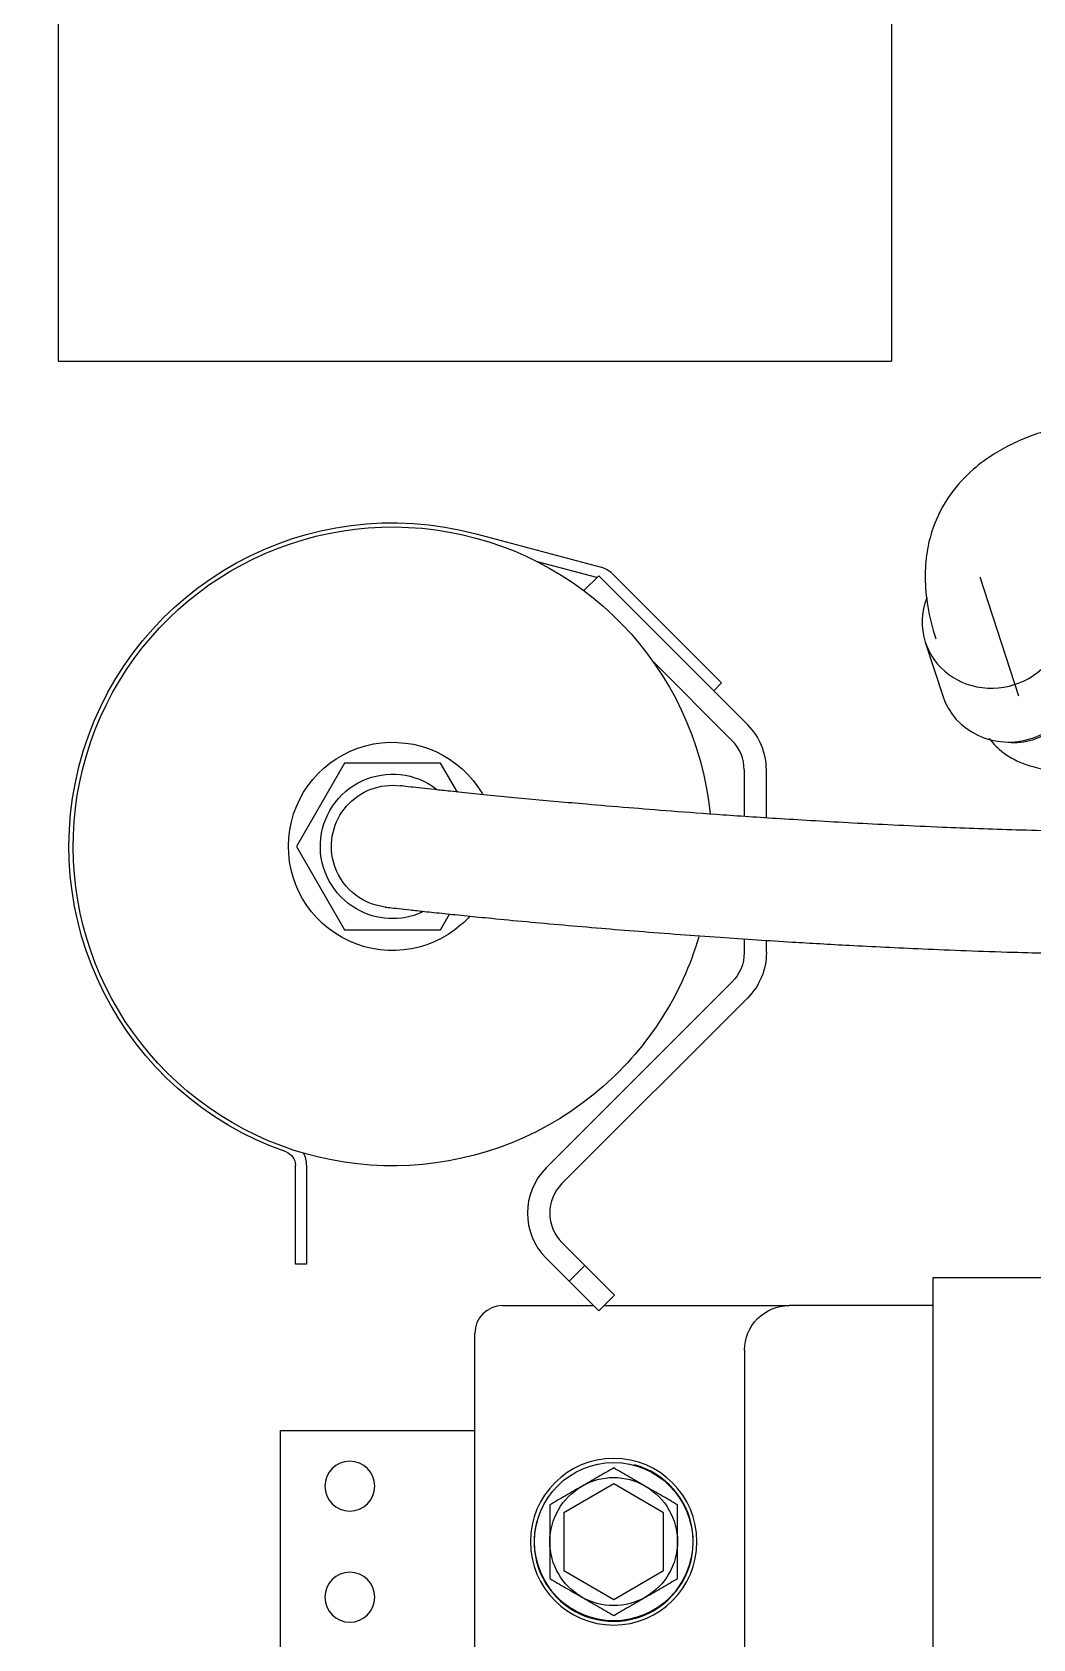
# Model space of a CAD drawing. Header units: millimetres. Extents: x 10462777 to 22643323, y 453826 to 1389191.
# Drawn here: x 11290573 to 11290934, y 586689 to 587268 of the extents above; entities that cross this region are included whole.
import ezdxf

# ---------------------------------------------------------------- set-up
doc = ezdxf.new("R2010")
doc.units = ezdxf.units.MM
doc.header["$LTSCALE"] = 200
doc.header["$MEASUREMENT"] = 0
doc.layers.add('2', color=2, linetype='CONTINUOUS')

msp = doc.modelspace()

# ---------------------------------------------------------------- linework, layer by layer
at = {"layer": '2', "color": 60, "linetype": 'Continuous'}
for p, q in [((11290582.86483, 587276.33356, 0), (11290582.86483, 587149.33175, 0)), ((11290882.86909, 587276.33356, 0), (11290882.86909, 587149.33175, 0)), ((11290582.86483, 587149.33175, 0), (11290882.86909, 587149.33175, 0)), ((11290777.48067, 587072.11949, 0), (11290772.12957, 587066.76838, 0)), ((11290831.13181, 587018.46835, 0), (11290777.48067, 587072.11949, 0)), ((11290895.06329, 587048.21469, 0), (11290901.36306, 587028.82599, 0)), ((11290825.47487, 587012.81142, 0), (11290796.97271, 587041.31358, 0)), ((11290685.91929, 587004.68395, 0), (11290668.59853, 586974.68352, 0)), ((11290720.5608, 587004.68395, 0), (11290685.91929, 587004.68395, 0)), ((11290726.57949, 586994.25927, 0), (11290720.5608, 587004.68395, 0)), ((11290829.86834, 587002.20466, 0), (11290829.86834, 586985.47311, 0)), ((11290837.86845, 586984.94093, 0), (11290837.86845, 587002.20466, 0)), ((11290668.59853, 586974.68352, 0), (11290685.91929, 586944.6831, 0)), ((11290720.5608, 586944.6831, 0), (11290723.80952, 586950.31005, 0)), ((11290685.91929, 586944.6831, 0), (11290720.5608, 586944.6831, 0)), ((11290829.86834, 586941.36348, 0), (11290829.86834, 586936.45373, 0)), ((11290837.86845, 586936.45373, 0), (11290837.86845, 586940.83952, 0)), ((11290825.47487, 586925.84698, 0), (11290758.5653, 586858.9374, 0)), ((11290831.13181, 586920.19004, 0), (11290764.22223, 586853.28047, 0)), ((11290764.22223, 586832.06696, 0), (11290772.53085, 586823.75834, 0)), ((11290758.5653, 586826.41003, 0), (11290766.87392, 586818.1014, 0)), ((11290766.87392, 586818.1014, 0), (11290772.53085, 586823.75834, 0)), ((11290772.53085, 586823.75834, 0), (11290783.13761, 586813.15159, 0)), ((11290777.48067, 586807.49465, 0), (11290766.87392, 586818.1014, 0)), ((11290783.13761, 586813.15159, 0), (11290777.48067, 586807.49465, 0)), ((11290782.86767, 586745.13312, 0), (11290764.86741, 586734.74067, 0)), ((11290800.86792, 586734.74067, 0), (11290782.86767, 586745.13312, 0)), ((11290764.86741, 586734.74067, 0), (11290764.86741, 586713.95576, 0)), ((11290800.86792, 586713.95576, 0), (11290800.86792, 586734.74067, 0)), ((11290764.86741, 586713.95576, 0), (11290782.86767, 586703.56331, 0)), ((11290782.86767, 586703.56331, 0), (11290800.86792, 586713.95576, 0))]:
    msp.add_line(p, q, dxfattribs=at)
at = {"layer": '2', "color": 111, "linetype": 'Continuous'}
for p, q in [((11290733.39289, 587087.21548, 0), (11290778.39452, 587075.15733, 0)), ((11290776.80304, 587071.4426, 0), (11290755.39351, 587077.17927, 0)), ((11290782.42917, 587072.82793, 0), (11290821.7367, 587033.52039, 0)), ((11290821.7367, 587033.52039, 0), (11290818.90824, 587030.69192, 0)), ((11290668.27982, 586824.22981, 0), (11290668.27982, 586859.94101, 0)), ((11290672.27988, 586859.92844, 0), (11290672.27988, 586824.22981, 0)), ((11290672.27988, 586824.22981, 0), (11290668.27982, 586824.22981, 0))]:
    msp.add_line(p, q, dxfattribs=at)
at = {"layer": '2', "color": 51, "linetype": 'Continuous'}
msp.add_line((11290928.71578, 587028.78193, 0), (11290914.78279, 587071.66327, 0), dxfattribs=at)
at = {"layer": '2', "color": 252, "linetype": 'Continuous'}
for p, q in [((11290897.8693, 586819.47207, 0), (11290967.8703, 586819.47207, 0)), ((11290897.8693, 586799.47178, 0), (11290897.8693, 586819.47207, 0)), ((11290742.8671, 586809.34942, 0), (11290775.62631, 586809.34942, 0)), ((11290779.34481, 586809.34942, 0), (11290846.02669, 586809.34942, 0)), ((11290897.86831, 586809.34942, 0), (11290846.02219, 586809.34942, 0)), ((11290732.86696, 586639.34701, 0), (11290732.86696, 586799.34928, 0)), ((11290897.8693, 586642.63481, 0), (11290897.8693, 586799.47178, 0)), ((11290829.98289, 586793.3492, 0), (11290829.98289, 586655.34724, 0)), ((11290662.86596, 586684.34765, 0), (11290662.86596, 586764.34879, 0)), ((11290662.86596, 586764.34879, 0), (11290732.86711, 586764.34879, 0))]:
    msp.add_line(p, q, dxfattribs=at)
at = {"layer": '2', "color": 252, "linetype": 'Continuous', "extrusion": (0, 0, -1)}
for centre, radius in [((-11290687.86632, 586744.3485, 0), 9.00013), ((-11290782.86767, 586724.34822, 0), 30.00043), ((-11290687.86632, 586704.34793, 0), 9.00013)]:
    msp.add_circle(centre, radius, dxfattribs=at)
at = {"layer": '2', "color": 252, "linetype": 'Continuous'}
msp.add_circle((11290782.86767, 586724.34822, 0), 28.5004, dxfattribs=at)
at = {"layer": '2', "color": 111, "linetype": 'Continuous', "extrusion": (0, 0, -1)}
for centre, radius, start, end in [((-11290703.24004, 586974.68352, 0), 116.50165, 289.20121217, 105.00000002), ((-11290663.27975, 586859.94101, 0), 5.00007, 109.20121217, 180)]:
    msp.add_arc(centre, radius, start, end, dxfattribs=at)
at = {"layer": '2', "color": 60, "linetype": 'Continuous', "extrusion": (0, 0, -1)}
for centre, radius, start, end in [((-11290703.24004, 586974.68352, 0), 115.00163, 228.71889888, 174.15077205), ((-11290703.24004, 586974.68352, 0), 37.50053, 228.71889888, 149.64826476), ((-11290703.24004, 586974.68352, 0), 26.00037, 300, 127.58250359), ((-11290703.24004, 586974.68352, 0), 26.00037, 245.88748586, 300), ((-11290703.24004, 586974.68352, 0), 37.50053, 222.41326911, 228.71889888), ((-11290703.24004, 586974.68352, 0), 115.00163, 196.43140183, 228.71889888), ((-11290814.86812, 586936.45373, 0), 15.00021, 180, 224.99999992), ((-11290814.86812, 586936.45373, 0), 23.00033, 180, 224.99999992)]:
    msp.add_arc(centre, radius, start, end, dxfattribs=at)
at = {"layer": '2', "color": 111, "linetype": 'Continuous'}
for centre, start, end in [((11290776.06512, 587066.46387, 0), 44.99999992, 74.99999998), ((11290663.27975, 586859.92844, 0), 0, 28.6343297)]:
    msp.add_arc(centre, 9.00013, start, end, dxfattribs=at)
at = {"layer": '2', "color": 60, "linetype": 'Continuous'}
for centre, radius, start, end in [((11290814.86812, 587002.20466, 0), 23.00033, 0, 44.99999992), ((11290814.86812, 587002.20466, 0), 15.00021, 0, 44.99999992), ((11290774.82898, 586842.67371, 0), 23.00033, 135.00000008, 224.99999992), ((11290774.82898, 586842.67371, 0), 15.00021, 135.00000008, 224.99999992)]:
    msp.add_arc(centre, radius, start, end, dxfattribs=at)
at = {"layer": '2', "color": 27, "linetype": 'Continuous', "extrusion": (0, 0, -1)}
for start, end in [(345.24533279, 97.21094813), (276.99719155, 345.24533279)]:
    msp.add_arc((-11290703.24004, 586974.68352, 0), 22.00031, start, end, dxfattribs=at)
at = {"layer": '2', "color": 252, "linetype": 'Continuous'}
for centre, radius, start, end in [((11290742.8671, 586799.34928, 0), 10.00014, 90, 180), ((11290782.86767, 586724.34822, 0), 28.67341, 164.99999994, 74.99999998), ((11290782.86767, 586724.34822, 0), 23.00033, 60, 120)]:
    msp.add_arc(centre, radius, start, end, dxfattribs=at)
at = {"layer": '2', "color": 252, "linetype": 'Continuous', "extrusion": (0, 0, -1)}
for start, end in [(0, 60), (120, 180), (300, 0), (180, 240), (240, 300)]:
    msp.add_arc((-11290782.86767, 586724.34822, 0), 23.00033, start, end, dxfattribs=at)
at = {"layer": '2', "color": 60, "linetype": 'Continuous'}
for centre, major_axis, start_param, end_param in [((11290919.79111, 587056.24925, 0), (-24.72782, -8.03456), 0, 3.562271298), ((11290919.79111, 587056.24925, 0), (-24.72782, -8.03456), 5.622567152, 6.283185307), ((11290926.09088, 587036.86055, 0), (-24.72782, -8.03456), 0, 3.141494679), ((11290928.1908, 587030.39765, 0), (-18.4032, -5.97956), 1.101422981, 2.040169923)]:
    msp.add_ellipse(centre, major_axis=major_axis, ratio=0.940508586, start_param=start_param, end_param=end_param, dxfattribs=at)
at = {"layer": '2', "color": 252, "linetype": 'Continuous', "extrusion": (0, 0, -1)}
msp.add_ellipse((11290846.02219, 586793.3492, 0), major_axis=(-16.0393, 0), ratio=0.99756405, start_param=0, end_param=1.570796327, dxfattribs=at)
at = {"layer": '2', "color": 27, "linetype": 'Continuous'}
for points, knots in [([(11291520.06228, 586995.34494, 0), (11291520.05974, 586995.34587, 0), (11291520.05199, 586995.3487, 0), (11291520.0288, 586995.35719, 0), (11291519.9761, 586995.37645, 0), (11291519.83255, 586995.4289, 0), (11291519.41846, 586995.57998, 0), (11291518.21274, 586996.01874, 0), (11291515.58786, 586996.96951, 0), (11291511.24696, 586998.53092, 0), (11291505.80673, 587000.47523, 0), (11291499.01699, 587002.88517, 0), (11291490.80294, 587005.77781, 0), (11291480.9501, 587009.21987, 0), (11291469.3069, 587013.25054, 0), (11291455.68409, 587017.91457, 0), (11291441.72205, 587022.64149, 0), (11291425.83357, 587027.96021, 0), (11291408.03331, 587033.84024, 0), (11291388.29948, 587040.24995, 0), (11291369.50489, 587046.25582, 0), (11291350.76567, 587052.14735, 0), (11291330.78492, 587058.31708, 0), (11291308.83462, 587064.95431, 0), (11291282.2494, 587072.79394, 0), (11291254.80819, 587080.60855, 0), (11291227.92866, 587087.94504, 0), (11291206.73107, 587093.52882, 0), (11291186.97964, 587098.53366, 0), (11291167.94849, 587103.16851, 0), (11291149.59365, 587107.43954, 0), (11291130.22789, 587111.70919, 0), (11291104.98928, 587116.92119, 0), (11291073.0605, 587122.72705, 0), (11291038.93263, 587127.5246, 0), (11291009.19449, 587130.1223, 0), (11290984.07014, 587130.72201, 0), (11290961.82907, 587129.39572, 0), (11290945.92422, 587126.56002, 0), (11290934.70996, 587123.13992, 0), (11290927.27393, 587120.13004, 0), (11290919.44143, 587115.91361, 0), (11290911.40285, 587110.01575, 0), (11290903.16147, 587101.03557, 0), (11290897.93575, 587090.79113, 0), (11290895.42105, 587080.47692, 0), (11290894.75678, 587071.21052, 0), (11290895.74176, 587060.76724, 0), (11290897.58336, 587053.36095, 0), (11290898.86603, 587049.45553, 0)], [0, 0, 0, 0, 0.003557012, 0.007095451, 0.012616646, 0.022357794, 0.039381856, 0.068632077, 0.117377441, 0.157366695, 0.194268348, 0.234479025, 0.270975506, 0.304079709, 0.34361468, 0.378242312, 0.4085395, 0.435017803, 0.468847028, 0.496262288, 0.518422997, 0.538789255, 0.558701427, 0.5783101, 0.598020505, 0.623579035, 0.638123806, 0.652085408, 0.664328763, 0.675067465, 0.687258895, 0.698204716, 0.711206035, 0.735327482, 0.762071468, 0.786961472, 0.809972117, 0.833613764, 0.858330738, 0.869729408, 0.879969266, 0.889880989, 0.903246588, 0.920693502, 0.942456356, 0.955039739, 0.968798132, 0.983769195, 1, 1, 1, 1]), ([(11291257.27746, 587034.1613, 0), (11291257.0627, 587033.75453, 0), (11291255.86399, 587031.6189, 0), (11291252.75165, 587027.38394, 0), (11291245.72762, 587020.89189, 0), (11291233.88221, 587013.25701, 0), (11291215.70342, 587005.19451, 0), (11291193.33599, 586998.27586, 0), (11291169.03695, 586992.80308, 0), (11291141.61637, 586988.18299, 0), (11291114.01747, 586984.91583, 0), (11291087.86535, 586982.73994, 0), (11291060.92806, 586981.06115, 0), (11291027.83653, 586979.85879, 0), (11290990.64642, 586979.48301, 0), (11290957.18939, 586979.7985, 0), (11290927.27952, 586980.53663, 0), (11290897.83848, 586981.62192, 0), (11290869.8415, 586982.98105, 0), (11290843.90063, 586984.50541, 0), (11290821.91555, 586985.9802, 0), (11290803.50798, 586987.33974, 0), (11290787.22018, 586988.63329, 0), (11290773.80664, 586989.76744, 0), (11290762.0264, 586990.81232, 0), (11290751.64556, 586991.77079, 0), (11290741.55679, 586992.73962, 0), (11290732.03229, 586993.69003, 0), (11290724.28677, 586994.49226, 0), (11290718.1193, 586995.1503, 0), (11290713.35074, 586995.67235, 0), (11290709.10912, 586996.14853, 0), (11290706.86604, 586996.40846, 0), (11290706.13194, 586996.49477, 0), (11290706.00053, 586996.51022, 0), (11290705.98439, 586996.51206, 0), (11290705.98379, 586996.5121, 0), (11290705.98383, 586996.51209, 0)], [0, 0, 0, 0, 0.005086332, 0.026539543, 0.049956748, 0.078854052, 0.10990669, 0.139550898, 0.163158198, 0.185478369, 0.212500255, 0.227315684, 0.24144297, 0.267816187, 0.292732515, 0.31725822, 0.34208547, 0.367132716, 0.400454603, 0.434312818, 0.468151983, 0.501046086, 0.532443639, 0.568375094, 0.596779425, 0.629070382, 0.665703276, 0.707187348, 0.754089872, 0.792291493, 0.834015288, 0.879552632, 0.94603353, 0.977762778, 0.992230537, 0.998696893, 1, 1, 1, 1]), ([(11290700.56954, 586952.84589, 0), (11290700.57141, 586952.84566, 0), (11290700.57783, 586952.84489, 0), (11290700.59873, 586952.84237, 0), (11290700.6481, 586952.83647, 0), (11290700.7862, 586952.82002, 0), (11290701.19146, 586952.77208, 0), (11290702.38301, 586952.63263, 0), (11290704.98948, 586952.33314, 0), (11290709.30379, 586951.85088, 0), (11290714.7035, 586951.26251, 0), (11290721.42951, 586950.54983, 0), (11290729.54666, 586949.71718, 0), (11290739.25076, 586948.75479, 0), (11290750.67339, 586947.66557, 0), (11290763.98003, 586946.45763, 0), (11290777.54447, 586945.2881, 0), (11290791.56208, 586944.14266, 0), (11290805.8435, 586943.04193, 0), (11290820.20844, 586942.00481, 0), (11290833.76407, 586941.08931, 0), (11290849.01979, 586940.12693, 0), (11290868.17686, 586939.02423, 0), (11290894.04676, 586937.74884, 0), (11290923.33347, 586936.62855, 0), (11290954.83721, 586935.84222, 0), (11290987.05264, 586935.49739, 0), (11291022.83304, 586935.7669, 0), (11291059.27801, 586936.90632, 0), (11291092.28502, 586938.87709, 0), (11291117.28947, 586941.10762, 0), (11291137.52522, 586943.42256, 0), (11291156.3664, 586946.03708, 0), (11291177.75122, 586949.73142, 0), (11291200.02089, 586954.65023, 0), (11291220.52584, 586960.51728, 0), (11291239.90443, 586967.61511, 0), (11291256.74393, 586975.67018, 0), (11291270.11563, 586984.27757, 0), (11291279.69559, 586992.2142, 0), (11291287.62232, 587000.40379, 0), (11291294.70238, 587010.20525, 0), (11291298.35731, 587017.80163, 0), (11291299.81264, 587021.69441, 0)], [0, 0, 0, 0, 0.003880399, 0.007739877, 0.013761331, 0.024383053, 0.042939603, 0.074802711, 0.127840037, 0.171283897, 0.211311804, 0.254850482, 0.294283621, 0.329968793, 0.372459881, 0.409534569, 0.441832122, 0.46991878, 0.497353752, 0.520628284, 0.54028311, 0.557248862, 0.582214411, 0.610112933, 0.639655443, 0.662341019, 0.685381691, 0.708947682, 0.733266536, 0.755073189, 0.773649108, 0.785243786, 0.799625413, 0.817327, 0.838747611, 0.861443199, 0.882035124, 0.90817901, 0.930885478, 0.945825901, 0.960876615, 0.980453066, 1, 1, 1, 1])]:
    msp.add_open_spline(points, degree=3, knots=knots, dxfattribs=at)
at = {"layer": '2', "color": 60, "linetype": 'Continuous'}
msp.add_open_spline([(11290918.09592, 587013.56719, 0), (11290918.32287, 587013.25682, 0), (11290919.92551, 587011.17959, 0), (11290923.2434, 587008.11094, 0), (11290928.36328, 587005.22877, 0), (11290933.84907, 587003.22703, 0), (11290941.03095, 587001.803, 0), (11290952.90553, 587001.28175, 0), (11290970.03233, 587003.21354, 0), (11290982.87221, 587006.45837, 0), (11290989.90961, 587008.72462, 0)], degree=3, knots=[0, 0, 0, 0, 0.018224422, 0.123824227, 0.203525792, 0.270913403, 0.385274008, 0.55183194, 0.762909237, 1, 1, 1, 1], dxfattribs=at)
at = {"layer": '2', "color": 252, "linetype": 'Continuous'}
for points, knots in [([(11290782.86767, 586750.90671, 0), (11290780.98639, 586749.82055, 0), (11290779.09137, 586748.72646, 0), (11290775.26172, 586746.51541, 0), (11290773.32679, 586745.39828, 0), (11290771.3675, 586744.26708, 0)], [0, 0, 0, 0, 0.5, 0.5, 1, 1, 1, 1]), ([(11290794.36783, 586744.26708, 0), (11290793.39476, 586744.82889, 0), (11290792.41744, 586745.39314, 0), (11290790.45906, 586746.52381, 0), (11290789.49034, 586747.0831, 0), (11290786.61117, 586748.74539, 0), (11290784.72751, 586749.83292, 0), (11290782.86767, 586750.90671, 0)], [0, 0, 0, 0, 0.25, 0.25, 0.5, 0.5, 1, 1, 1, 1]), ([(11290771.3675, 586744.26708, 0), (11290770.87951, 586743.98534, 0), (11290770.38908, 586743.70219, 0), (11290769.41278, 586743.13853, 0), (11290768.92633, 586742.85767, 0), (11290767.47181, 586742.0179, 0), (11290766.50862, 586741.46181, 0), (11290763.63615, 586739.80339, 0), (11290761.74392, 586738.7109, 0), (11290759.86734, 586737.62746, 0)], [0, 0, 0, 0, 0.125, 0.125, 0.25, 0.25, 0.5, 0.5, 1, 1, 1, 1]), ([(11290805.86799, 586737.62746, 0), (11290804.93207, 586738.16782, 0), (11290803.98604, 586738.71401, 0), (11290802.07812, 586739.81555, 0), (11290801.12164, 586740.36777, 0), (11290798.2434, 586742.02953, 0), (11290796.31263, 586743.14425, 0), (11290794.36783, 586744.26708, 0)], [0, 0, 0, 0, 0.25, 0.25, 0.5, 0.5, 1, 1, 1, 1]), ([(11290759.86734, 586737.62746, 0), (11290759.86734, 586735.45515, 0), (11290759.86734, 586733.26697, 0), (11290759.86734, 586728.84487, 0), (11290759.86734, 586726.61061, 0), (11290759.86734, 586724.34822, 0)], [0, 0, 0, 0, 0.5, 0.5, 1, 1, 1, 1]), ([(11290805.86799, 586724.34822, 0), (11290805.86799, 586724.9117, 0), (11290805.86799, 586725.478, 0), (11290805.86799, 586726.60533, 0), (11290805.86799, 586727.16705, 0), (11290805.86799, 586728.84658, 0), (11290805.86799, 586729.95877, 0), (11290805.86799, 586733.27561, 0), (11290805.86799, 586735.46058, 0), (11290805.86799, 586737.62746, 0)], [0, 0, 0, 0, 0.125, 0.125, 0.25, 0.25, 0.5, 0.5, 1, 1, 1, 1]), ([(11290759.86734, 586724.34822, 0), (11290759.86734, 586723.78474, 0), (11290759.86734, 586723.21843, 0), (11290759.86734, 586722.0911, 0), (11290759.86734, 586721.52939, 0), (11290759.86734, 586719.84986, 0), (11290759.86734, 586718.73766, 0), (11290759.86734, 586715.42082, 0), (11290759.86734, 586713.23586, 0), (11290759.86734, 586711.06897, 0)], [0, 0, 0, 0, 0.125, 0.125, 0.25, 0.25, 0.5, 0.5, 1, 1, 1, 1]), ([(11290805.86799, 586711.06897, 0), (11290805.86799, 586713.24128, 0), (11290805.86799, 586715.42946, 0), (11290805.86799, 586719.85156, 0), (11290805.86799, 586722.08583, 0), (11290805.86799, 586724.34822, 0)], [0, 0, 0, 0, 0.5, 0.5, 1, 1, 1, 1]), ([(11290759.86734, 586711.06897, 0), (11290761.72719, 586709.99519, 0), (11290763.61085, 586708.90766, 0), (11290766.49002, 586707.24537, 0), (11290767.45874, 586706.68608, 0), (11290769.41712, 586705.55541, 0), (11290770.39443, 586704.99116, 0), (11290771.3675, 586704.42935, 0)], [0, 0, 0, 0, 0.5, 0.5, 0.75, 0.75, 1, 1, 1, 1]), ([(11290794.36783, 586704.42935, 0), (11290794.85582, 586704.71109, 0), (11290795.34625, 586704.99424, 0), (11290796.32255, 586705.55791, 0), (11290796.80901, 586705.83876, 0), (11290798.26352, 586706.67853, 0), (11290799.22672, 586707.23463, 0), (11290802.09918, 586708.89305, 0), (11290803.99142, 586709.98553, 0), (11290805.86799, 586711.06897, 0)], [0, 0, 0, 0, 0.125, 0.125, 0.25, 0.25, 0.5, 0.5, 1, 1, 1, 1]), ([(11290771.3675, 586704.42935, 0), (11290773.31231, 586703.30652, 0), (11290775.24307, 586702.19179, 0), (11290778.12131, 586700.53004, 0), (11290779.07779, 586699.97781, 0), (11290780.98571, 586698.87627, 0), (11290781.93174, 586698.33009, 0), (11290782.86767, 586697.78973, 0)], [0, 0, 0, 0, 0.5, 0.5, 0.75, 0.75, 1, 1, 1, 1]), ([(11290782.86767, 586697.78973, 0), (11290784.74894, 586698.87588, 0), (11290786.64396, 586699.96997, 0), (11290790.47361, 586702.18102, 0), (11290792.40855, 586703.29816, 0), (11290794.36783, 586704.42935, 0)], [0, 0, 0, 0, 0.5, 0.5, 1, 1, 1, 1])]:
    msp.add_open_spline(points, degree=3, knots=knots, dxfattribs=at)

doc.saveas('drawing.dxf')
